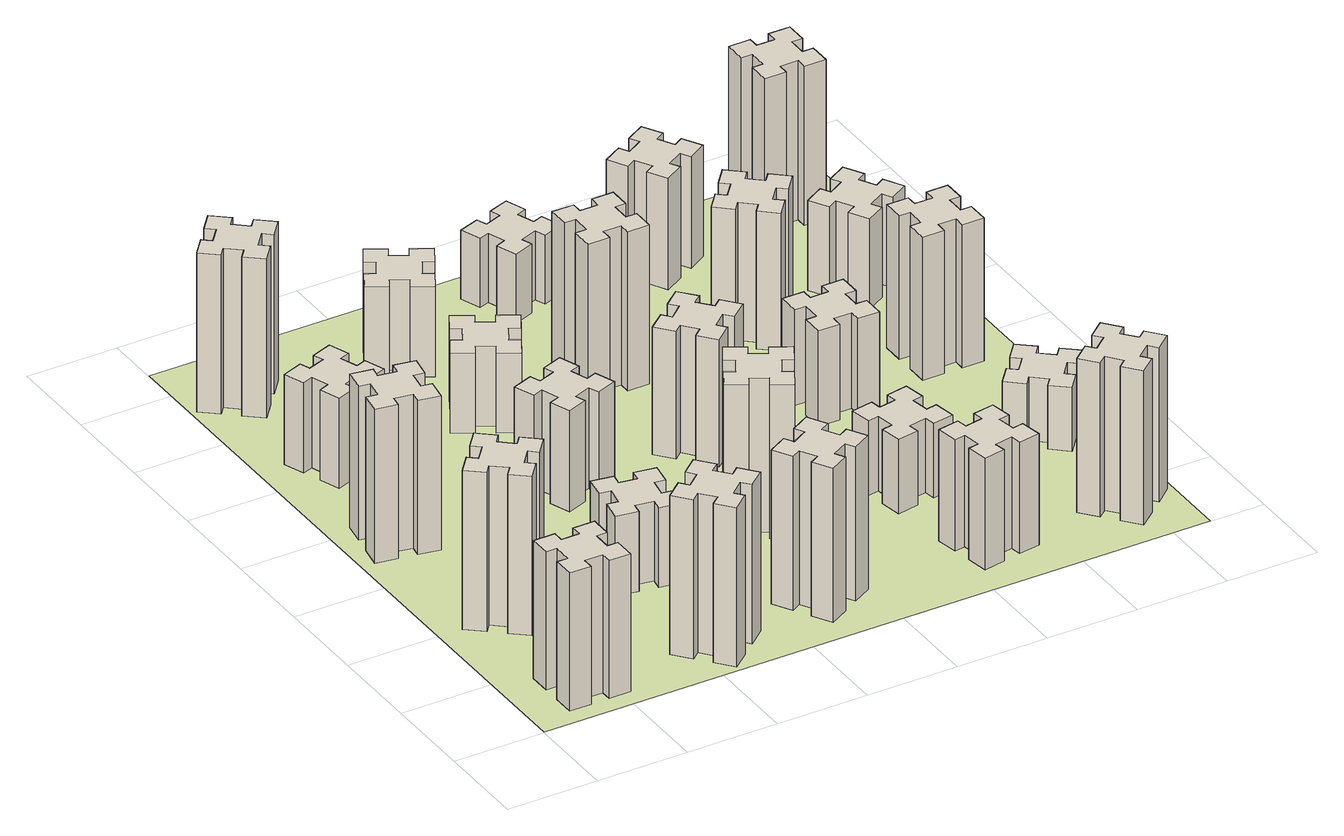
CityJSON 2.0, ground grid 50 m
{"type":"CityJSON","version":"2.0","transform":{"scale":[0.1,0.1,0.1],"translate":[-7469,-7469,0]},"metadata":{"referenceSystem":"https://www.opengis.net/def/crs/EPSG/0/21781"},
"CityObjects":{
"building1":{"type":"Building","attributes":{"class":"1000","function":"1000","usage":"1000","yearOfConstruction":2016,"roofType":"1000","measuredHeight":78,"storeysAboveGround":30,"storeysBelowGround":0},"geometry":[{"type":"Solid","lod":"1","boundaries":[[[[0,1,2,3,4,5,6,7,8,9,10,11,12,13,14,15,16,17,18,19]],[[17,16,20,21]],[[16,15,22,20]],[[15,14,23,22]],[[14,13,24,23]],[[13,12,25,24]],[[12,11,26,25]],[[11,10,27,26]],[[10,9,28,27]],[[9,8,29,28]],[[8,7,30,29]],[[7,6,31,30]],[[6,5,32,31]],[[5,4,33,32]],[[4,3,34,33]],[[3,2,35,34]],[[2,1,36,35]],[[1,0,37,36]],[[0,19,38,37]],[[19,18,39,38]],[[18,17,21,39]],[[24,25,26,27,28,29,30,31,32,33,34,35,36,37,38,39,21,20,22,23]]]]}]},
"building2":{"type":"Building","attributes":{"class":"1000","function":"1000","usage":"1000","yearOfConstruction":2016,"roofType":"1000","measuredHeight":90,"storeysAboveGround":30,"storeysBelowGround":0},"geometry":[{"type":"Solid","lod":"1","boundaries":[[[[40,41,42,43,44,45,46,47,48,49,50,51,52,53,54,55,56,57,58,59]],[[57,56,60,61]],[[56,55,62,60]],[[55,54,63,62]],[[54,53,64,63]],[[53,52,65,64]],[[52,51,66,65]],[[51,50,67,66]],[[50,49,68,67]],[[49,48,69,68]],[[48,47,70,69]],[[47,46,71,70]],[[46,45,72,71]],[[45,44,73,72]],[[44,43,74,73]],[[43,42,75,74]],[[42,41,76,75]],[[41,40,77,76]],[[40,59,78,77]],[[59,58,79,78]],[[58,57,61,79]],[[64,65,66,67,68,69,70,71,72,73,74,75,76,77,78,79,61,60,62,63]]]]}]},
"building3":{"type":"Building","attributes":{"class":"1000","function":"1000","usage":"1000","yearOfConstruction":2016,"roofType":"1000","measuredHeight":87,"storeysAboveGround":30,"storeysBelowGround":0},"geometry":[{"type":"Solid","lod":"1","boundaries":[[[[80,81,82,83,84,85,86,87,88,89,90,91,92,93,94,95,96,97,98,99]],[[97,96,100,101]],[[96,95,102,100]],[[95,94,103,102]],[[94,93,104,103]],[[93,92,105,104]],[[92,91,106,105]],[[91,90,107,106]],[[90,89,108,107]],[[89,88,109,108]],[[88,87,110,109]],[[87,86,111,110]],[[86,85,112,111]],[[85,84,113,112]],[[84,83,114,113]],[[83,82,115,114]],[[82,81,116,115]],[[81,80,117,116]],[[80,99,118,117]],[[99,98,119,118]],[[98,97,101,119]],[[104,105,106,107,108,109,110,111,112,113,114,115,116,117,118,119,101,100,102,103]]]]}]},
"building4":{"type":"Building","attributes":{"class":"1000","function":"1000","usage":"1000","yearOfConstruction":2016,"roofType":"1000","measuredHeight":51,"storeysAboveGround":30,"storeysBelowGround":0},"geometry":[{"type":"Solid","lod":"1","boundaries":[[[[120,121,122,123,124,125,126,127,128,129,130,131,132,133,134,135,136,137,138,139]],[[137,136,140,141]],[[136,135,142,140]],[[135,134,143,142]],[[134,133,144,143]],[[133,132,145,144]],[[132,131,146,145]],[[131,130,147,146]],[[130,129,148,147]],[[129,128,149,148]],[[128,127,150,149]],[[127,126,151,150]],[[126,125,152,151]],[[125,124,153,152]],[[124,123,154,153]],[[123,122,155,154]],[[122,121,156,155]],[[121,120,157,156]],[[120,139,158,157]],[[139,138,159,158]],[[138,137,141,159]],[[144,145,146,147,148,149,150,151,152,153,154,155,156,157,158,159,141,140,142,143]]]]}]},
"building5":{"type":"Building","attributes":{"class":"1000","function":"1000","usage":"1000","yearOfConstruction":2016,"roofType":"1000","measuredHeight":90,"storeysAboveGround":30,"storeysBelowGround":0},"geometry":[{"type":"Solid","lod":"1","boundaries":[[[[160,161,162,163,164,165,166,167,168,169,170,171,172,173,174,175,176,177,178,179]],[[177,176,180,181]],[[176,175,182,180]],[[175,174,183,182]],[[174,173,184,183]],[[173,172,185,184]],[[172,171,186,185]],[[171,170,187,186]],[[170,169,188,187]],[[169,168,189,188]],[[168,167,190,189]],[[167,166,191,190]],[[166,165,192,191]],[[165,164,193,192]],[[164,163,194,193]],[[163,162,195,194]],[[162,161,196,195]],[[161,160,197,196]],[[160,179,198,197]],[[179,178,199,198]],[[178,177,181,199]],[[184,185,186,187,188,189,190,191,192,193,194,195,196,197,198,199,181,180,182,183]]]]}]},
"building6":{"type":"Building","attributes":{"class":"1000","function":"1000","usage":"1000","yearOfConstruction":2016,"roofType":"1000","measuredHeight":90,"storeysAboveGround":30,"storeysBelowGround":0},"geometry":[{"type":"Solid","lod":"1","boundaries":[[[[200,201,202,203,204,205,206,207,208,209,210,211,212,213,214,215,216,217,218,219]],[[217,216,220,221]],[[216,215,222,220]],[[215,214,223,222]],[[214,213,224,223]],[[213,212,225,224]],[[212,211,226,225]],[[211,210,227,226]],[[210,209,228,227]],[[209,208,229,228]],[[208,207,230,229]],[[207,206,231,230]],[[206,205,232,231]],[[205,204,233,232]],[[204,203,234,233]],[[203,202,235,234]],[[202,201,236,235]],[[201,200,237,236]],[[200,219,238,237]],[[219,218,239,238]],[[218,217,221,239]],[[224,225,226,227,228,229,230,231,232,233,234,235,236,237,238,239,221,220,222,223]]]]}]},
"building7":{"type":"Building","attributes":{"class":"1000","function":"1000","usage":"1000","yearOfConstruction":2016,"roofType":"1000","measuredHeight":45,"storeysAboveGround":30,"storeysBelowGround":0},"geometry":[{"type":"Solid","lod":"1","boundaries":[[[[240,241,242,243,244,245,246,247,248,249,250,251,252,253,254,255,256,257,258,259]],[[257,256,260,261]],[[256,255,262,260]],[[255,254,263,262]],[[254,253,264,263]],[[253,252,265,264]],[[252,251,266,265]],[[251,250,267,266]],[[250,249,268,267]],[[249,248,269,268]],[[248,247,270,269]],[[247,246,271,270]],[[246,245,272,271]],[[245,244,273,272]],[[244,243,274,273]],[[243,242,275,274]],[[242,241,276,275]],[[241,240,277,276]],[[240,259,278,277]],[[259,258,279,278]],[[258,257,261,279]],[[264,265,266,267,268,269,270,271,272,273,274,275,276,277,278,279,261,260,262,263]]]]}]},
"building8":{"type":"Building","attributes":{"class":"1000","function":"1000","usage":"1000","yearOfConstruction":2016,"roofType":"1000","measuredHeight":57,"storeysAboveGround":30,"storeysBelowGround":0},"geometry":[{"type":"Solid","lod":"1","boundaries":[[[[280,281,282,283,284,285,286,287,288,289,290,291,292,293,294,295,296,297,298,299]],[[297,296,300,301]],[[296,295,302,300]],[[295,294,303,302]],[[294,293,304,303]],[[293,292,305,304]],[[292,291,306,305]],[[291,290,307,306]],[[290,289,308,307]],[[289,288,309,308]],[[288,287,310,309]],[[287,286,311,310]],[[286,285,312,311]],[[285,284,313,312]],[[284,283,314,313]],[[283,282,315,314]],[[282,281,316,315]],[[281,280,317,316]],[[280,299,318,317]],[[299,298,319,318]],[[298,297,301,319]],[[304,305,306,307,308,309,310,311,312,313,314,315,316,317,318,319,301,300,302,303]]]]}]},
"building9":{"type":"Building","attributes":{"class":"1000","function":"1000","usage":"1000","yearOfConstruction":2016,"roofType":"1000","measuredHeight":87,"storeysAboveGround":30,"storeysBelowGround":0},"geometry":[{"type":"Solid","lod":"1","boundaries":[[[[320,321,322,323,324,325,326,327,328,329,330,331,332,333,334,335,336,337,338,339]],[[337,336,340,341]],[[336,335,342,340]],[[335,334,343,342]],[[334,333,344,343]],[[333,332,345,344]],[[332,331,346,345]],[[331,330,347,346]],[[330,329,348,347]],[[329,328,349,348]],[[328,327,350,349]],[[327,326,351,350]],[[326,325,352,351]],[[325,324,353,352]],[[324,323,354,353]],[[323,322,355,354]],[[322,321,356,355]],[[321,320,357,356]],[[320,339,358,357]],[[339,338,359,358]],[[338,337,341,359]],[[344,345,346,347,348,349,350,351,352,353,354,355,356,357,358,359,341,340,342,343]]]]}]},
"building10":{"type":"Building","attributes":{"class":"1000","function":"1000","usage":"1000","yearOfConstruction":2016,"roofType":"1000","measuredHeight":45,"storeysAboveGround":30,"storeysBelowGround":0},"geometry":[{"type":"Solid","lod":"1","boundaries":[[[[360,361,362,363,364,365,366,367,368,369,370,371,372,373,374,375,376,377,378,379]],[[377,376,380,381]],[[376,375,382,380]],[[375,374,383,382]],[[374,373,384,383]],[[373,372,385,384]],[[372,371,386,385]],[[371,370,387,386]],[[370,369,388,387]],[[369,368,389,388]],[[368,367,390,389]],[[367,366,391,390]],[[366,365,392,391]],[[365,364,393,392]],[[364,363,394,393]],[[363,362,395,394]],[[362,361,396,395]],[[361,360,397,396]],[[360,379,398,397]],[[379,378,399,398]],[[378,377,381,399]],[[384,385,386,387,388,389,390,391,392,393,394,395,396,397,398,399,381,380,382,383]]]]}]},
"building11":{"type":"Building","attributes":{"class":"1000","function":"1000","usage":"1000","yearOfConstruction":2016,"roofType":"1000","measuredHeight":51,"storeysAboveGround":30,"storeysBelowGround":0},"geometry":[{"type":"Solid","lod":"1","boundaries":[[[[400,401,402,403,404,405,406,407,408,409,410,411,412,413,414,415,416,417,418,419]],[[417,416,420,421]],[[416,415,422,420]],[[415,414,423,422]],[[414,413,424,423]],[[413,412,425,424]],[[412,411,426,425]],[[411,410,427,426]],[[410,409,428,427]],[[409,408,429,428]],[[408,407,430,429]],[[407,406,431,430]],[[406,405,432,431]],[[405,404,433,432]],[[404,403,434,433]],[[403,402,435,434]],[[402,401,436,435]],[[401,400,437,436]],[[400,419,438,437]],[[419,418,439,438]],[[418,417,421,439]],[[424,425,426,427,428,429,430,431,432,433,434,435,436,437,438,439,421,420,422,423]]]]}]},
"building12":{"type":"Building","attributes":{"class":"1000","function":"1000","usage":"1000","yearOfConstruction":2016,"roofType":"1000","measuredHeight":87,"storeysAboveGround":30,"storeysBelowGround":0},"geometry":[{"type":"Solid","lod":"1","boundaries":[[[[440,441,442,443,444,445,446,447,448,449,450,451,452,453,454,455,456,457,458,459]],[[457,456,460,461]],[[456,455,462,460]],[[455,454,463,462]],[[454,453,464,463]],[[453,452,465,464]],[[452,451,466,465]],[[451,450,467,466]],[[450,449,468,467]],[[449,448,469,468]],[[448,447,470,469]],[[447,446,471,470]],[[446,445,472,471]],[[445,444,473,472]],[[444,443,474,473]],[[443,442,475,474]],[[442,441,476,475]],[[441,440,477,476]],[[440,459,478,477]],[[459,458,479,478]],[[458,457,461,479]],[[464,465,466,467,468,469,470,471,472,473,474,475,476,477,478,479,461,460,462,463]]]]}]},
"building13":{"type":"Building","attributes":{"class":"1000","function":"1000","usage":"1000","yearOfConstruction":2016,"roofType":"1000","measuredHeight":72,"storeysAboveGround":30,"storeysBelowGround":0},"geometry":[{"type":"Solid","lod":"1","boundaries":[[[[480,481,482,483,484,485,486,487,488,489,490,491,492,493,494,495,496,497,498,499]],[[497,496,500,501]],[[496,495,502,500]],[[495,494,503,502]],[[494,493,504,503]],[[493,492,505,504]],[[492,491,506,505]],[[491,490,507,506]],[[490,489,508,507]],[[489,488,509,508]],[[488,487,510,509]],[[487,486,511,510]],[[486,485,512,511]],[[485,484,513,512]],[[484,483,514,513]],[[483,482,515,514]],[[482,481,516,515]],[[481,480,517,516]],[[480,499,518,517]],[[499,498,519,518]],[[498,497,501,519]],[[504,505,506,507,508,509,510,511,512,513,514,515,516,517,518,519,501,500,502,503]]]]}]},
"building14":{"type":"Building","attributes":{"class":"1000","function":"1000","usage":"1000","yearOfConstruction":2016,"roofType":"1000","measuredHeight":90,"storeysAboveGround":30,"storeysBelowGround":0},"geometry":[{"type":"Solid","lod":"1","boundaries":[[[[520,521,522,523,524,525,526,527,528,529,530,531,532,533,534,535,536,537,538,539]],[[537,536,540,541]],[[536,535,542,540]],[[535,534,543,542]],[[534,533,544,543]],[[533,532,545,544]],[[532,531,546,545]],[[531,530,547,546]],[[530,529,548,547]],[[529,528,549,548]],[[528,527,550,549]],[[527,526,551,550]],[[526,525,552,551]],[[525,524,553,552]],[[524,523,554,553]],[[523,522,555,554]],[[522,521,556,555]],[[521,520,557,556]],[[520,539,558,557]],[[539,538,559,558]],[[538,537,541,559]],[[544,545,546,547,548,549,550,551,552,553,554,555,556,557,558,559,541,540,542,543]]]]}]},
"building15":{"type":"Building","attributes":{"class":"1000","function":"1000","usage":"1000","yearOfConstruction":2016,"roofType":"1000","measuredHeight":63,"storeysAboveGround":30,"storeysBelowGround":0},"geometry":[{"type":"Solid","lod":"1","boundaries":[[[[560,561,562,563,564,565,566,567,568,569,570,571,572,573,574,575,576,577,578,579]],[[577,576,580,581]],[[576,575,582,580]],[[575,574,583,582]],[[574,573,584,583]],[[573,572,585,584]],[[572,571,586,585]],[[571,570,587,586]],[[570,569,588,587]],[[569,568,589,588]],[[568,567,590,589]],[[567,566,591,590]],[[566,565,592,591]],[[565,564,593,592]],[[564,563,594,593]],[[563,562,595,594]],[[562,561,596,595]],[[561,560,597,596]],[[560,579,598,597]],[[579,578,599,598]],[[578,577,581,599]],[[584,585,586,587,588,589,590,591,592,593,594,595,596,597,598,599,581,580,582,583]]]]}]},
"building16":{"type":"Building","attributes":{"class":"1000","function":"1000","usage":"1000","yearOfConstruction":2016,"roofType":"1000","measuredHeight":39,"storeysAboveGround":30,"storeysBelowGround":0},"geometry":[{"type":"Solid","lod":"1","boundaries":[[[[600,601,602,603,604,605,606,607,608,609,610,611,612,613,614,615,616,617,618,619]],[[617,616,620,621]],[[616,615,622,620]],[[615,614,623,622]],[[614,613,624,623]],[[613,612,625,624]],[[612,611,626,625]],[[611,610,627,626]],[[610,609,628,627]],[[609,608,629,628]],[[608,607,630,629]],[[607,606,631,630]],[[606,605,632,631]],[[605,604,633,632]],[[604,603,634,633]],[[603,602,635,634]],[[602,601,636,635]],[[601,600,637,636]],[[600,619,638,637]],[[619,618,639,638]],[[618,617,621,639]],[[624,625,626,627,628,629,630,631,632,633,634,635,636,637,638,639,621,620,622,623]]]]}]},
"building17":{"type":"Building","attributes":{"class":"1000","function":"1000","usage":"1000","yearOfConstruction":2016,"roofType":"1000","measuredHeight":42,"storeysAboveGround":30,"storeysBelowGround":0},"geometry":[{"type":"Solid","lod":"1","boundaries":[[[[640,641,642,643,644,645,646,647,648,649,650,651,652,653,654,655,656,657,658,659]],[[657,656,660,661]],[[656,655,662,660]],[[655,654,663,662]],[[654,653,664,663]],[[653,652,665,664]],[[652,651,666,665]],[[651,650,667,666]],[[650,649,668,667]],[[649,648,669,668]],[[648,647,670,669]],[[647,646,671,670]],[[646,645,672,671]],[[645,644,673,672]],[[644,643,674,673]],[[643,642,675,674]],[[642,641,676,675]],[[641,640,677,676]],[[640,659,678,677]],[[659,658,679,678]],[[658,657,661,679]],[[664,665,666,667,668,669,670,671,672,673,674,675,676,677,678,679,661,660,662,663]]]]}]},
"building18":{"type":"Building","attributes":{"class":"1000","function":"1000","usage":"1000","yearOfConstruction":2016,"roofType":"1000","measuredHeight":54,"storeysAboveGround":30,"storeysBelowGround":0},"geometry":[{"type":"Solid","lod":"1","boundaries":[[[[680,681,682,683,684,685,686,687,688,689,690,691,692,693,694,695,696,697,698,699]],[[697,696,700,701]],[[696,695,702,700]],[[695,694,703,702]],[[694,693,704,703]],[[693,692,705,704]],[[692,691,706,705]],[[691,690,707,706]],[[690,689,708,707]],[[689,688,709,708]],[[688,687,710,709]],[[687,686,711,710]],[[686,685,712,711]],[[685,684,713,712]],[[684,683,714,713]],[[683,682,715,714]],[[682,681,716,715]],[[681,680,717,716]],[[680,699,718,717]],[[699,698,719,718]],[[698,697,701,719]],[[704,705,706,707,708,709,710,711,712,713,714,715,716,717,718,719,701,700,702,703]]]]}]},
"building19":{"type":"Building","attributes":{"class":"1000","function":"1000","usage":"1000","yearOfConstruction":2016,"roofType":"1000","measuredHeight":78,"storeysAboveGround":30,"storeysBelowGround":0},"geometry":[{"type":"Solid","lod":"1","boundaries":[[[[720,721,722,723,724,725,726,727,728,729,730,731,732,733,734,735,736,737,738,739]],[[737,736,740,741]],[[736,735,742,740]],[[735,734,743,742]],[[734,733,744,743]],[[733,732,745,744]],[[732,731,746,745]],[[731,730,747,746]],[[730,729,748,747]],[[729,728,749,748]],[[728,727,750,749]],[[727,726,751,750]],[[726,725,752,751]],[[725,724,753,752]],[[724,723,754,753]],[[723,722,755,754]],[[722,721,756,755]],[[721,720,757,756]],[[720,739,758,757]],[[739,738,759,758]],[[738,737,741,759]],[[744,745,746,747,748,749,750,751,752,753,754,755,756,757,758,759,741,740,742,743]]]]}]},
"building20":{"type":"Building","attributes":{"class":"1000","function":"1000","usage":"1000","yearOfConstruction":2016,"roofType":"1000","measuredHeight":87,"storeysAboveGround":30,"storeysBelowGround":0},"geometry":[{"type":"Solid","lod":"1","boundaries":[[[[760,761,762,763,764,765,766,767,768,769,770,771,772,773,774,775,776,777,778,779]],[[777,776,780,781]],[[776,775,782,780]],[[775,774,783,782]],[[774,773,784,783]],[[773,772,785,784]],[[772,771,786,785]],[[771,770,787,786]],[[770,769,788,787]],[[769,768,789,788]],[[768,767,790,789]],[[767,766,791,790]],[[766,765,792,791]],[[765,764,793,792]],[[764,763,794,793]],[[763,762,795,794]],[[762,761,796,795]],[[761,760,797,796]],[[760,779,798,797]],[[779,778,799,798]],[[778,777,781,799]],[[784,785,786,787,788,789,790,791,792,793,794,795,796,797,798,799,781,780,782,783]]]]}]},
"building21":{"type":"Building","attributes":{"class":"1000","function":"1000","usage":"1000","yearOfConstruction":2016,"roofType":"1000","measuredHeight":63,"storeysAboveGround":30,"storeysBelowGround":0},"geometry":[{"type":"Solid","lod":"1","boundaries":[[[[800,801,802,803,804,805,806,807,808,809,810,811,812,813,814,815,816,817,818,819]],[[817,816,820,821]],[[816,815,822,820]],[[815,814,823,822]],[[814,813,824,823]],[[813,812,825,824]],[[812,811,826,825]],[[811,810,827,826]],[[810,809,828,827]],[[809,808,829,828]],[[808,807,830,829]],[[807,806,831,830]],[[806,805,832,831]],[[805,804,833,832]],[[804,803,834,833]],[[803,802,835,834]],[[802,801,836,835]],[[801,800,837,836]],[[800,819,838,837]],[[819,818,839,838]],[[818,817,821,839]],[[824,825,826,827,828,829,830,831,832,833,834,835,836,837,838,839,821,820,822,823]]]]}]},
"building22":{"type":"Building","attributes":{"class":"1000","function":"1000","usage":"1000","yearOfConstruction":2016,"roofType":"1000","measuredHeight":36,"storeysAboveGround":30,"storeysBelowGround":0},"geometry":[{"type":"Solid","lod":"1","boundaries":[[[[840,841,842,843,844,845,846,847,848,849,850,851,852,853,854,855,856,857,858,859]],[[857,856,860,861]],[[856,855,862,860]],[[855,854,863,862]],[[854,853,864,863]],[[853,852,865,864]],[[852,851,866,865]],[[851,850,867,866]],[[850,849,868,867]],[[849,848,869,868]],[[848,847,870,869]],[[847,846,871,870]],[[846,845,872,871]],[[845,844,873,872]],[[844,843,874,873]],[[843,842,875,874]],[[842,841,876,875]],[[841,840,877,876]],[[840,859,878,877]],[[859,858,879,878]],[[858,857,861,879]],[[864,865,866,867,868,869,870,871,872,873,874,875,876,877,878,879,861,860,862,863]]]]}]},
"building23":{"type":"Building","attributes":{"class":"1000","function":"1000","usage":"1000","yearOfConstruction":2016,"roofType":"1000","measuredHeight":81,"storeysAboveGround":30,"storeysBelowGround":0},"geometry":[{"type":"Solid","lod":"1","boundaries":[[[[880,881,882,883,884,885,886,887,888,889,890,891,892,893,894,895,896,897,898,899]],[[897,896,900,901]],[[896,895,902,900]],[[895,894,903,902]],[[894,893,904,903]],[[893,892,905,904]],[[892,891,906,905]],[[891,890,907,906]],[[890,889,908,907]],[[889,888,909,908]],[[888,887,910,909]],[[887,886,911,910]],[[886,885,912,911]],[[885,884,913,912]],[[884,883,914,913]],[[883,882,915,914]],[[882,881,916,915]],[[881,880,917,916]],[[880,899,918,917]],[[899,898,919,918]],[[898,897,901,919]],[[904,905,906,907,908,909,910,911,912,913,914,915,916,917,918,919,901,900,902,903]]]]}]},
"building24":{"type":"Building","attributes":{"class":"1000","function":"1000","usage":"1000","yearOfConstruction":2016,"roofType":"1000","measuredHeight":51,"storeysAboveGround":30,"storeysBelowGround":0},"geometry":[{"type":"Solid","lod":"1","boundaries":[[[[920,921,922,923,924,925,926,927,928,929,930,931,932,933,934,935,936,937,938,939]],[[937,936,940,941]],[[936,935,942,940]],[[935,934,943,942]],[[934,933,944,943]],[[933,932,945,944]],[[932,931,946,945]],[[931,930,947,946]],[[930,929,948,947]],[[929,928,949,948]],[[928,927,950,949]],[[927,926,951,950]],[[926,925,952,951]],[[925,924,953,952]],[[924,923,954,953]],[[923,922,955,954]],[[922,921,956,955]],[[921,920,957,956]],[[920,939,958,957]],[[939,938,959,958]],[[938,937,941,959]],[[944,945,946,947,948,949,950,951,952,953,954,955,956,957,958,959,941,940,942,943]]]]}]},
"building25":{"type":"Building","attributes":{"class":"1000","function":"1000","usage":"1000","yearOfConstruction":2016,"roofType":"1000","measuredHeight":90,"storeysAboveGround":30,"storeysBelowGround":0},"geometry":[{"type":"Solid","lod":"1","boundaries":[[[[960,961,962,963,964,965,966,967,968,969,970,971,972,973,974,975,976,977,978,979]],[[977,976,980,981]],[[976,975,982,980]],[[975,974,983,982]],[[974,973,984,983]],[[973,972,985,984]],[[972,971,986,985]],[[971,970,987,986]],[[970,969,988,987]],[[969,968,989,988]],[[968,967,990,989]],[[967,966,991,990]],[[966,965,992,991]],[[965,964,993,992]],[[964,963,994,993]],[[963,962,995,994]],[[962,961,996,995]],[[961,960,997,996]],[[960,979,998,997]],[[979,978,999,998]],[[978,977,981,999]],[[984,985,986,987,988,989,990,991,992,993,994,995,996,997,998,999,981,980,982,983]]]]}]},
"landuse1":{"type":"LandUse","attributes":{"name":"plot1","function":"1010"},"geometry":[{"type":"MultiSurface","lod":"1","boundaries":[[[1000,1001,1002,1003]]]}]}
},
"vertices":[
[265,325,0],[265,225,0],[205,225,0],[205,105,0],[325,105,0],[325,165,0],[425,165,0],[425,105,0],[545,105,0],[545,225,0],[485,225,0],[485,325,0],[545,325,0],[545,445,0],[425,445,0],[425,385,0],[325,385,0],[325,445,0],[205,445,0],[205,325,0],[325,385,780],[325,445,780],[425,385,780],[425,445,780],[545,445,780],[545,325,780],[485,325,780],[485,225,780],[545,225,780],[545,105,780],[425,105,780],[425,165,780],[325,165,780],[325,105,780],[205,105,780],[205,225,780],[265,225,780],[265,325,780],[205,325,780],[205,445,780],
[484,1067,0],[408,1132,0],[446,1178,0],[354,1255,0],[277,1163,0],[323,1124,0],[259,1048,0],[213,1086,0],[136,994,0],[228,917,0],[266,963,0],[343,899,0],[304,853,0],[396,776,0],[473,868,0],[427,906,0],[492,983,0],[538,944,0],[615,1036,0],[523,1113,0],[492,983,900],[538,944,900],[427,906,900],[473,868,900],[396,776,900],[304,853,900],[343,899,900],[266,963,900],[228,917,900],[136,994,900],[213,1086,900],[259,1048,900],[323,1124,900],[277,1163,900],[354,1255,900],[446,1178,900],[408,1132,900],[484,1067,900],[523,1113,900],[615,1036,900],
[176,1924,0],[158,1825,0],[99,1836,0],[78,1717,0],[197,1697,0],[207,1756,0],[305,1738,0],[295,1679,0],[413,1658,0],[434,1777,0],[375,1787,0],[392,1885,0],[451,1875,0],[472,1993,0],[354,2014,0],[344,1955,0],[245,1972,0],[256,2031,0],[137,2052,0],[117,1934,0],[245,1972,870],[256,2031,870],[344,1955,870],[354,2014,870],[472,1993,870],[451,1875,870],[392,1885,870],[375,1787,870],[434,1777,870],[413,1658,870],[295,1679,870],[305,1738,870],[207,1756,870],[197,1697,870],[78,1717,870],[99,1836,870],[158,1825,870],[176,1924,870],[117,1934,870],[137,2052,870],
[385,2716,0],[291,2682,0],[270,2738,0],[157,2697,0],[199,2584,0],[255,2605,0],[289,2511,0],[233,2490,0],[274,2377,0],[387,2419,0],[366,2475,0],[460,2509,0],[480,2453,0],[593,2494,0],[552,2607,0],[496,2586,0],[462,2680,0],[518,2700,0],[477,2813,0],[364,2772,0],[462,2680,510],[518,2700,510],[496,2586,510],[552,2607,510],[593,2494,510],[480,2453,510],[460,2509,510],[366,2475,510],[387,2419,510],[274,2377,510],[233,2490,510],[289,2511,510],[255,2605,510],[199,2584,510],[157,2697,510],[270,2738,510],[291,2682,510],[385,2716,510],[364,2772,510],[477,2813,510],
[1232,308,0],[1167,384,0],[1213,423,0],[1136,515,0],[1044,438,0],[1083,392,0],[1006,327,0],[968,373,0],[876,296,0],[953,204,0],[999,243,0],[1063,166,0],[1017,128,0],[1094,36,0],[1186,113,0],[1148,159,0],[1224,223,0],[1263,177,0],[1355,254,0],[1278,346,0],[1224,223,900],[1263,177,900],[1148,159,900],[1186,113,900],[1094,36,900],[1017,128,900],[1063,166,900],[999,243,900],[953,204,900],[876,296,900],[968,373,900],[1006,327,900],[1083,392,900],[1044,438,900],[1136,515,900],[1213,423,900],[1167,384,900],[1232,308,900],[1278,346,900],[1355,254,900],
[384,3387,0],[308,3452,0],[346,3498,0],[254,3575,0],[177,3483,0],[223,3444,0],[159,3368,0],[113,3406,0],[36,3314,0],[128,3237,0],[166,3283,0],[243,3219,0],[204,3173,0],[296,3096,0],[373,3188,0],[327,3226,0],[392,3303,0],[438,3264,0],[515,3356,0],[423,3433,0],[392,3303,900],[438,3264,900],[327,3226,900],[373,3188,900],[296,3096,900],[204,3173,900],[243,3219,900],[166,3283,900],[128,3237,900],[36,3314,900],[113,3406,900],[159,3368,900],[223,3444,900],[177,3483,900],[254,3575,900],[346,3498,900],[308,3452,900],[384,3387,900],[423,3433,900],[515,3356,900],
[1047,916,0],[1145,898,0],[1135,839,0],[1253,818,0],[1274,937,0],[1215,947,0],[1232,1045,0],[1291,1035,0],[1312,1153,0],[1194,1174,0],[1184,1115,0],[1085,1132,0],[1096,1191,0],[977,1212,0],[957,1094,0],[1016,1084,0],[998,985,0],[939,996,0],[918,877,0],[1037,857,0],[998,985,450],[939,996,450],[1016,1084,450],[957,1094,450],[977,1212,450],[1096,1191,450],[1085,1132,450],[1184,1115,450],[1194,1174,450],[1312,1153,450],[1291,1035,450],[1232,1045,450],[1215,947,450],[1274,937,450],[1253,818,450],[1135,839,450],[1145,898,450],[1047,916,450],[1037,857,450],[918,877,450],
[1336,1846,0],[1302,1940,0],[1358,1960,0],[1317,2073,0],[1204,2032,0],[1225,1976,0],[1131,1942,0],[1110,1998,0],[997,1957,0],[1039,1844,0],[1095,1865,0],[1129,1771,0],[1073,1750,0],[1114,1637,0],[1227,1679,0],[1206,1735,0],[1300,1769,0],[1320,1713,0],[1433,1754,0],[1392,1867,0],[1300,1769,570],[1320,1713,570],[1206,1735,570],[1227,1679,570],[1114,1637,570],[1073,1750,570],[1129,1771,570],[1095,1865,570],[1039,1844,570],[997,1957,570],[1110,1998,570],[1131,1942,570],[1225,1976,570],[1204,2032,570],[1317,2073,570],[1358,1960,570],[1302,1940,570],[1336,1846,570],[1392,1867,570],[1433,1754,570],
[1744,496,0],[1657,446,0],[1627,498,0],[1523,438,0],[1583,334,0],[1635,364,0],[1685,277,0],[1633,247,0],[1693,143,0],[1797,203,0],[1767,255,0],[1854,305,0],[1884,253,0],[1988,313,0],[1928,417,0],[1876,387,0],[1826,474,0],[1878,504,0],[1818,608,0],[1714,548,0],[1826,474,870],[1878,504,870],[1876,387,870],[1928,417,870],[1988,313,870],[1884,253,870],[1854,305,870],[1767,255,870],[1797,203,870],[1693,143,870],[1633,247,870],[1685,277,870],[1635,364,870],[1583,334,870],[1523,438,870],[1627,498,870],[1657,446,870],[1744,496,870],[1714,548,870],[1818,608,870],
[1117,2525,0],[1204,2475,0],[1174,2423,0],[1278,2363,0],[1338,2467,0],[1286,2497,0],[1336,2584,0],[1388,2554,0],[1448,2658,0],[1344,2718,0],[1314,2666,0],[1227,2716,0],[1257,2768,0],[1153,2828,0],[1093,2724,0],[1145,2694,0],[1095,2607,0],[1043,2637,0],[983,2533,0],[1087,2473,0],[1095,2607,450],[1043,2637,450],[1145,2694,450],[1093,2724,450],[1153,2828,450],[1257,2768,450],[1227,2716,450],[1314,2666,450],[1344,2718,450],[1448,2658,450],[1388,2554,450],[1336,2584,450],[1286,2497,450],[1338,2467,450],[1278,2363,450],[1174,2423,450],[1204,2475,450],[1117,2525,450],[1087,2473,450],[983,2533,450],
[1214,3306,0],[1127,3356,0],[1157,3408,0],[1053,3468,0],[993,3364,0],[1045,3334,0],[995,3247,0],[943,3277,0],[883,3173,0],[987,3113,0],[1017,3165,0],[1104,3115,0],[1074,3063,0],[1178,3003,0],[1238,3107,0],[1186,3137,0],[1236,3224,0],[1288,3194,0],[1348,3298,0],[1244,3358,0],[1236,3224,510],[1288,3194,510],[1186,3137,510],[1238,3107,510],[1178,3003,510],[1074,3063,510],[1104,3115,510],[1017,3165,510],[987,3113,510],[883,3173,510],[943,3277,510],[995,3247,510],[1045,3334,510],[993,3364,510],[1053,3468,510],[1157,3408,510],[1127,3356,510],[1214,3306,510],[1244,3358,510],[1348,3298,510],
[1926,1017,0],[1976,1104,0],[2028,1074,0],[2088,1178,0],[1984,1238,0],[1954,1186,0],[1867,1236,0],[1897,1288,0],[1793,1348,0],[1733,1244,0],[1785,1214,0],[1735,1127,0],[1683,1157,0],[1623,1053,0],[1727,993,0],[1757,1045,0],[1844,995,0],[1814,943,0],[1918,883,0],[1978,987,0],[1844,995,870],[1814,943,870],[1757,1045,870],[1727,993,870],[1623,1053,870],[1683,1157,870],[1735,1127,870],[1785,1214,870],[1733,1244,870],[1793,1348,870],[1897,1288,870],[1867,1236,870],[1954,1186,870],[1984,1238,870],[2088,1178,870],[2028,1074,870],[1976,1104,870],[1926,1017,870],[1978,987,870],[1918,883,870],
[1839,1823,0],[1903,1746,0],[1857,1708,0],[1934,1616,0],[2026,1693,0],[1988,1739,0],[2064,1803,0],[2103,1757,0],[2195,1834,0],[2118,1926,0],[2072,1888,0],[2007,1964,0],[2053,2003,0],[1976,2095,0],[1884,2018,0],[1923,1972,0],[1846,1907,0],[1808,1953,0],[1716,1876,0],[1793,1784,0],[1846,1907,720],[1808,1953,720],[1923,1972,720],[1884,2018,720],[1976,2095,720],[2053,2003,720],[2007,1964,720],[2072,1888,720],[2118,1926,720],[2195,1834,720],[2103,1757,720],[2064,1803,720],[1988,1739,720],[2026,1693,720],[1934,1616,720],[1857,1708,720],[1903,1746,720],[1839,1823,720],[1793,1784,720],[1716,1876,720],
[1905,2705,0],[1805,2705,0],[1805,2765,0],[1685,2765,0],[1685,2645,0],[1745,2645,0],[1745,2545,0],[1685,2545,0],[1685,2425,0],[1805,2425,0],[1805,2485,0],[1905,2485,0],[1905,2425,0],[2025,2425,0],[2025,2545,0],[1965,2545,0],[1965,2645,0],[2025,2645,0],[2025,2765,0],[1905,2765,0],[1965,2645,900],[2025,2645,900],[1965,2545,900],[2025,2545,900],[2025,2425,900],[1905,2425,900],[1905,2485,900],[1805,2485,900],[1805,2425,900],[1685,2425,900],[1685,2545,900],[1745,2545,900],[1745,2645,900],[1685,2645,900],[1685,2765,900],[1805,2765,900],[1805,2705,900],[1905,2705,900],[1905,2765,900],[2025,2765,900],
[2665,258,0],[2764,276,0],[2774,217,0],[2892,237,0],[2871,356,0],[2812,345,0],[2795,444,0],[2854,454,0],[2833,572,0],[2715,551,0],[2725,492,0],[2627,475,0],[2617,534,0],[2498,513,0],[2519,395,0],[2578,405,0],[2596,307,0],[2537,297,0],[2557,178,0],[2676,199,0],[2596,307,630],[2537,297,630],[2578,405,630],[2519,395,630],[2498,513,630],[2617,534,630],[2627,475,630],[2725,492,630],[2715,551,630],[2833,572,630],[2854,454,630],[2795,444,630],[2812,345,630],[2871,356,630],[2892,237,630],[2774,217,630],[2764,276,630],[2665,258,630],[2676,199,630],[2557,178,630],
[1865,3556,0],[1771,3522,0],[1750,3578,0],[1637,3537,0],[1679,3424,0],[1735,3445,0],[1769,3351,0],[1713,3330,0],[1754,3217,0],[1867,3259,0],[1846,3315,0],[1940,3349,0],[1960,3293,0],[2073,3334,0],[2032,3447,0],[1976,3426,0],[1942,3520,0],[1998,3540,0],[1957,3653,0],[1844,3612,0],[1942,3520,390],[1998,3540,390],[1976,3426,390],[2032,3447,390],[2073,3334,390],[1960,3293,390],[1940,3349,390],[1846,3315,390],[1867,3259,390],[1754,3217,390],[1713,3330,390],[1769,3351,390],[1735,3445,390],[1679,3424,390],[1637,3537,390],[1750,3578,390],[1771,3522,390],[1865,3556,390],[1844,3612,390],[1957,3653,390],
[2625,1132,0],[2527,1115,0],[2517,1174,0],[2398,1153,0],[2419,1035,0],[2478,1045,0],[2496,947,0],[2437,937,0],[2457,818,0],[2576,839,0],[2565,898,0],[2664,916,0],[2674,857,0],[2792,877,0],[2771,996,0],[2712,985,0],[2695,1084,0],[2754,1094,0],[2733,1212,0],[2615,1191,0],[2695,1084,420],[2754,1094,420],[2712,985,420],[2771,996,420],[2792,877,420],[2674,857,420],[2664,916,420],[2565,898,420],[2576,839,420],[2457,818,420],[2437,937,420],[2496,947,420],[2478,1045,420],[2419,1035,420],[2398,1153,420],[2517,1174,420],[2527,1115,420],[2625,1132,420],[2615,1191,420],[2733,1212,420],
[2805,1805,0],[2805,1905,0],[2865,1905,0],[2865,2025,0],[2745,2025,0],[2745,1965,0],[2645,1965,0],[2645,2025,0],[2525,2025,0],[2525,1905,0],[2585,1905,0],[2585,1805,0],[2525,1805,0],[2525,1685,0],[2645,1685,0],[2645,1745,0],[2745,1745,0],[2745,1685,0],[2865,1685,0],[2865,1805,0],[2745,1745,540],[2745,1685,540],[2645,1745,540],[2645,1685,540],[2525,1685,540],[2525,1805,540],[2585,1805,540],[2585,1905,540],[2525,1905,540],[2525,2025,540],[2645,2025,540],[2645,1965,540],[2745,1965,540],[2745,2025,540],[2865,2025,540],[2865,1905,540],[2805,1905,540],[2805,1805,540],[2865,1805,540],[2865,1685,540],
[2804,2647,0],[2728,2712,0],[2766,2758,0],[2674,2835,0],[2597,2743,0],[2643,2704,0],[2579,2628,0],[2533,2666,0],[2456,2574,0],[2548,2497,0],[2586,2543,0],[2663,2479,0],[2624,2433,0],[2716,2356,0],[2793,2448,0],[2747,2486,0],[2812,2563,0],[2858,2524,0],[2935,2616,0],[2843,2693,0],[2812,2563,780],[2858,2524,780],[2747,2486,780],[2793,2448,780],[2716,2356,780],[2624,2433,780],[2663,2479,780],[2586,2543,780],[2548,2497,780],[2456,2574,780],[2533,2666,780],[2579,2628,780],[2643,2704,780],[2597,2743,780],[2674,2835,780],[2766,2758,780],[2728,2712,780],[2804,2647,780],[2843,2693,780],[2935,2616,780],
[3468,259,0],[3544,323,0],[3583,277,0],[3675,354,0],[3598,446,0],[3552,408,0],[3487,484,0],[3533,523,0],[3456,615,0],[3364,538,0],[3403,492,0],[3326,427,0],[3288,473,0],[3196,396,0],[3273,304,0],[3319,343,0],[3383,266,0],[3337,228,0],[3414,136,0],[3506,213,0],[3383,266,870],[3337,228,870],[3319,343,870],[3273,304,870],[3196,396,870],[3288,473,870],[3326,427,870],[3403,492,870],[3364,538,870],[3456,615,870],[3533,523,870],[3487,484,870],[3552,408,870],[3598,446,870],[3675,354,870],[3583,277,870],[3544,323,870],[3468,259,870],[3506,213,870],[3414,136,870],
[2716,3347,0],[2666,3434,0],[2718,3464,0],[2658,3568,0],[2554,3508,0],[2584,3456,0],[2497,3406,0],[2467,3458,0],[2363,3398,0],[2423,3294,0],[2475,3324,0],[2525,3237,0],[2473,3207,0],[2533,3103,0],[2637,3163,0],[2607,3215,0],[2694,3265,0],[2724,3213,0],[2828,3273,0],[2768,3377,0],[2694,3265,630],[2724,3213,630],[2607,3215,630],[2637,3163,630],[2533,3103,630],[2473,3207,630],[2525,3237,630],[2475,3324,630],[2423,3294,630],[2363,3398,630],[2467,3458,630],[2497,3406,630],[2584,3456,630],[2554,3508,630],[2658,3568,630],[2718,3464,630],[2666,3434,630],[2716,3347,630],[2768,3377,630],[2828,3273,630],
[3487,1006,0],[3552,1083,0],[3598,1044,0],[3675,1136,0],[3583,1213,0],[3544,1167,0],[3468,1232,0],[3506,1278,0],[3414,1355,0],[3337,1263,0],[3383,1224,0],[3319,1148,0],[3273,1186,0],[3196,1094,0],[3288,1017,0],[3326,1063,0],[3403,999,0],[3364,953,0],[3456,876,0],[3533,968,0],[3403,999,360],[3364,953,360],[3326,1063,360],[3288,1017,360],[3196,1094,360],[3273,1186,360],[3319,1148,360],[3383,1224,360],[3337,1263,360],[3414,1355,360],[3506,1278,360],[3468,1232,360],[3544,1167,360],[3583,1213,360],[3675,1136,360],[3598,1044,360],[3552,1083,360],[3487,1006,360],[3533,968,360],[3456,876,360],
[3225,2005,0],[3225,1905,0],[3165,1905,0],[3165,1785,0],[3285,1785,0],[3285,1845,0],[3385,1845,0],[3385,1785,0],[3505,1785,0],[3505,1905,0],[3445,1905,0],[3445,2005,0],[3505,2005,0],[3505,2125,0],[3385,2125,0],[3385,2065,0],[3285,2065,0],[3285,2125,0],[3165,2125,0],[3165,2005,0],[3285,2065,810],[3285,2125,810],[3385,2065,810],[3385,2125,810],[3505,2125,810],[3505,2005,810],[3445,2005,810],[3445,1905,810],[3505,1905,810],[3505,1785,810],[3385,1785,810],[3385,1845,810],[3285,1845,810],[3285,1785,810],[3165,1785,810],[3165,1905,810],[3225,1905,810],[3225,2005,810],[3165,2005,810],[3165,2125,810],
[3456,2707,0],[3406,2794,0],[3458,2824,0],[3398,2928,0],[3294,2868,0],[3324,2816,0],[3237,2766,0],[3207,2818,0],[3103,2758,0],[3163,2654,0],[3215,2684,0],[3265,2597,0],[3213,2567,0],[3273,2463,0],[3377,2523,0],[3347,2575,0],[3434,2625,0],[3464,2573,0],[3568,2633,0],[3508,2737,0],[3434,2625,510],[3464,2573,510],[3347,2575,510],[3377,2523,510],[3273,2463,510],[3213,2567,510],[3265,2597,510],[3215,2684,510],[3163,2654,510],[3103,2758,510],[3207,2818,510],[3237,2766,510],[3324,2816,510],[3294,2868,510],[3398,2928,510],[3458,2824,510],[3406,2794,510],[3456,2707,510],[3508,2737,510],[3568,2633,510],
[3285,3325,0],[3385,3325,0],[3385,3265,0],[3505,3265,0],[3505,3385,0],[3445,3385,0],[3445,3485,0],[3505,3485,0],[3505,3605,0],[3385,3605,0],[3385,3545,0],[3285,3545,0],[3285,3605,0],[3165,3605,0],[3165,3485,0],[3225,3485,0],[3225,3385,0],[3165,3385,0],[3165,3265,0],[3285,3265,0],[3225,3385,900],[3165,3385,900],[3225,3485,900],[3165,3485,900],[3165,3605,900],[3285,3605,900],[3285,3545,900],[3385,3545,900],[3385,3605,900],[3505,3605,900],[3505,3485,900],[3445,3485,900],[3445,3385,900],[3505,3385,900],[3505,3265,900],[3385,3265,900],[3385,3325,900],[3285,3325,900],[3285,3265,900],[3165,3265,900],
[5,3705,0],[3705,3705,0],[3705,5,0],[5,5,0]
]}
